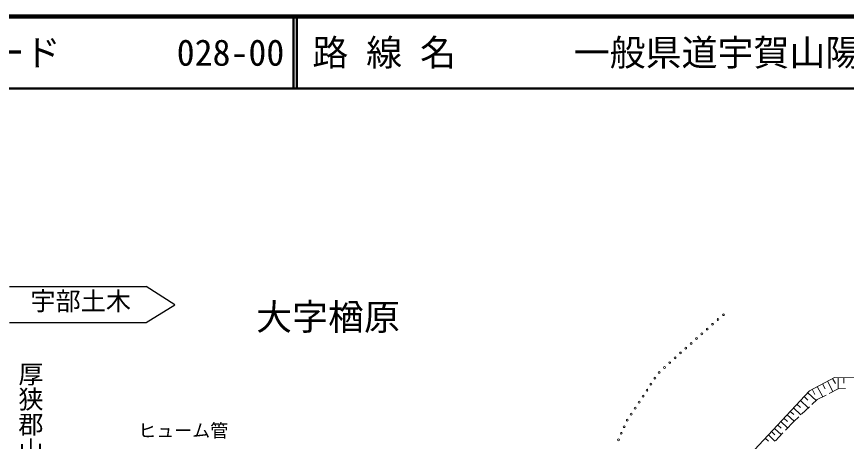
# Model space of a CAD drawing. Units: millimetres at full size, sheet at 1:1000; details may follow other scales. Extents: x 40000 to 680000, y 20000 to 380000.
# Drawn here: x 139252 to 254666, y 320942 to 380000 of the extents above; entities that cross this region are included whole.
import ezdxf
from ezdxf.enums import TextEntityAlignment as Align

# ---------------------------------------------------------------- set-up
doc = ezdxf.new("R2010")
doc.units = ezdxf.units.MM
doc.header["$LTSCALE"] = 1000
for name, color, linetype, lineweight in [('M-BGD', 7, 'Continuous', 13), ('M-STR-HTXT', 7, 'Continuous', 13), ('M-STR-STRC', 7, 'Continuous', 25), ('M-TTL', 2, 'Continuous', 140), ('M-TTL-LINE', 7, 'Continuous', 50)]:
    doc.layers.add(name, color=color, linetype=linetype, lineweight=lineweight)
doc.layers.add('M-BMK-HTXT', color=7, linetype='Continuous')
doc.layers.add('M-TTL-TXT', color=7, linetype='Continuous')
doc.styles.add('@ＭＳ ゴシック', font='')
doc.styles.add('ＭＳ ゴシック', font='')
doc.styles.get('@ＭＳ ゴシック').set_extended_font_data('@MS Gothic')
doc.styles.get('ＭＳ ゴシック').set_extended_font_data('MS Gothic')

msp = doc.modelspace()

# ---------------------------------------------------------------- linework, layer by layer
at = {"layer": 'M-BGD'}
for p, q in [((251323, 328938), (251700, 328233)), ((252028, 329315), (252798, 327876)), ((252747, 329701), (253133, 328981)), ((253529, 329832), (253509, 328237)), ((254327, 329822), (254317, 329024)), ((249916, 328185), (250292, 327482)), ((250618, 328561), (251373, 327152)), ((252278, 327612), (253528, 328246)), ((253528, 328246), (254529, 328274)), ((248777, 327167), (249324, 326658)), ((249286, 327714), (250453, 326628)), ((249880, 326090), (250583, 326751)), ((250583, 326751), (251832, 327385)), ((247314, 325596), (248339, 324641)), ((247791, 326108), (248303, 325631)), ((248268, 326621), (249361, 325603)), ((248422, 324720), (249515, 325747)), ((246419, 324635), (247380, 323741)), ((246867, 325115), (247347, 324668)), ((247355, 323717), (248058, 324378)), ((245104, 323222), (245570, 322787)), ((245538, 323689), (246485, 322808)), ((245979, 324162), (246452, 323721)), ((246176, 322485), (247355, 323717)), ((244240, 322295), (244701, 321866)), ((244669, 322755), (245603, 321886)), ((244793, 321041), (245830, 322124)), ((243389, 321380), (243843, 320957)), ((243812, 321834), (244733, 320977))]:
    msp.add_line(p, q, dxfattribs=at)
msp.add_lwpolyline([(229777, 291749), (230501, 294155), (230606, 304496), (232955, 310174), (249534, 327980), (253004, 329838), (258648, 329768)], dxfattribs=at)
for centre in [(237555, 338549), (236059, 337221), (236807, 337885), (234563, 335894), (235311, 336558), (233815, 335231), (232319, 333903), (233067, 334567), (230835, 332563), (231573, 333237), (229358, 331213), (230096, 331888), (228620, 330539), (227483, 328900), (228033, 329736), (226934, 328065), (226384, 327229), (225285, 325559), (225834, 326394), (224735, 324723), (224185, 323888), (223361, 322068), (223760, 322985), (222962, 321151)]:
    msp.add_circle(centre, 125, dxfattribs=at)
at = {"layer": 'M-STR-STRC'}
for p, q in [((138266, 342486), (157266, 342486)), ((161274, 339936), (157266, 342486)), ((157266, 337486), (161274, 339936)), ((138266, 337486), (157266, 337486))]:
    msp.add_line(p, q, dxfattribs=at)
at = {"layer": 'M-TTL'}
msp.add_line((680000, 380000), (40000, 380000), dxfattribs=at)
at = {"layer": 'M-TTL-LINE'}
for p, q in [((177750, 380000), (177750, 370000)), ((178250, 380000), (178250, 370000)), ((40000, 370000), (680000, 370000))]:
    msp.add_line(p, q, dxfattribs=at)

# ---------------------------------------------------------------- texts
at = {"layer": 'M-BMK-HTXT', "style": 'ＭＳ ゴシック'}
msp.add_text('大字楢原', height=3666, dxfattribs=at).set_placement((182565, 338251), align=Align.MIDDLE_CENTER)
at = {"layer": 'M-BMK-HTXT', "style": '@ＭＳ ゴシック'}
msp.add_text('厚狭郡山陽町', height=2566, rotation=270, dxfattribs=at).set_placement((141200, 321579), align=Align.MIDDLE_CENTER)
at = {"layer": 'M-STR-HTXT', "style": 'ＭＳ ゴシック'}
msp.add_text('ヒューム管', height=1833, dxfattribs=at).set_placement((162428, 320981), align=Align.BOTTOM_CENTER)
at = {"layer": 'M-STR-STRC', "style": 'ＭＳ ゴシック'}
msp.add_text('宇部土木', height=2566, dxfattribs=at).set_placement((141169, 338397), align=Align.BOTTOM_LEFT)
at = {"layer": 'M-TTL-TXT', "style": 'ＭＳ ゴシック'}
for s, p in [('図面コード', (120380, 375000)), ('028-00', (161521, 375000)), ('路 線 名', (180380, 375000)), ('一般県道宇賀山陽線', (216734, 375000))]:
    msp.add_text(s, height=3666, dxfattribs=at).set_placement(p, align=Align.MIDDLE_LEFT)

doc.saveas('drawing.dxf')
